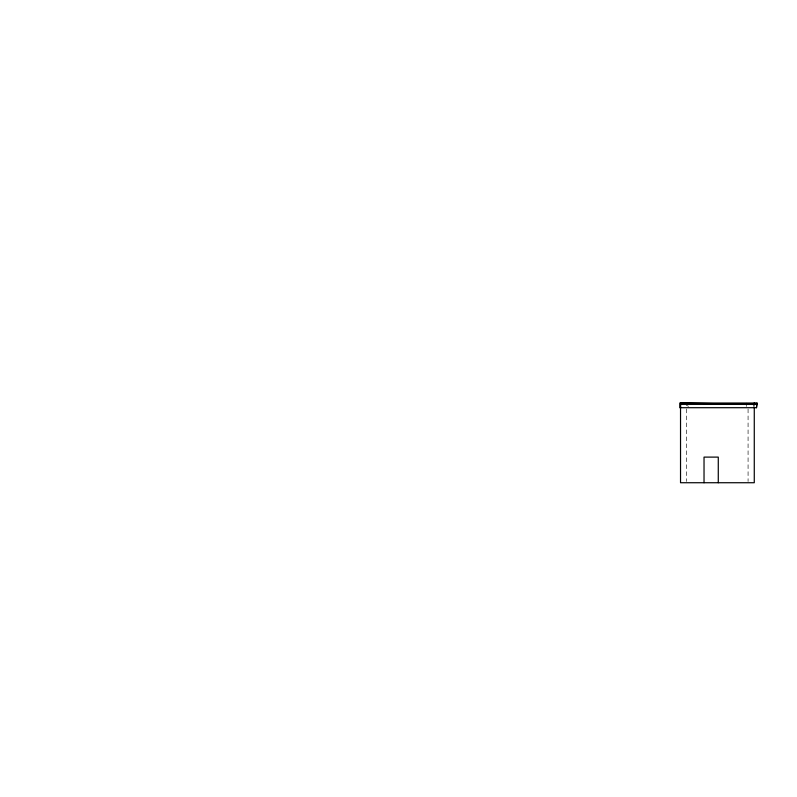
<?xml version="1.0" encoding="UTF-8"?>
<svg xmlns="http://www.w3.org/2000/svg" width="797" height="797" viewBox="0 0 797 797"><rect width="100%" height="100%" fill="white"/><g stroke="black" fill="none" stroke-linecap="round" stroke-linejoin="round"><path stroke-width="0.6" stroke-dasharray="3.98 2.99" d="M686.337 405.364L688.608 406.301M754.151 403.023L754.151 406.54M753.783 403.023L753.783 406.54M748.074 408.941L748.074 481.508M746.271 403.023L746.271 406.54M686.536 408.941L686.536 481.508"/><path stroke-width="1.2" d="M756.492 407.705L757.011 403.023L679.751 403.023L679.751 407.705L756.492 407.705L757.011 403.023M680.638 404.378L757.15 404.378L754.151 403.023M757.15 404.378L680.638 403.023L680.638 407.705M754.271 407.705L754.271 482.733L680.528 482.733L680.528 407.705M718.276 482.733L718.276 457.109L704.03 457.109L704.03 482.733"/></g></svg>
